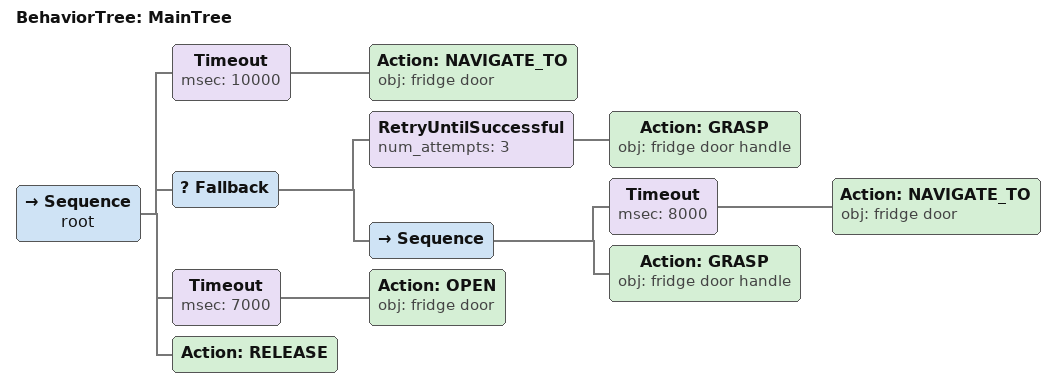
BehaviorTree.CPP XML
<root main_tree_to_execute="MainTree">
  <BehaviorTree ID="MainTree">
    <Sequence name="root">
      <!-- Timeout: Prevent getting stuck during navigation -->
      <Timeout msec="10000">
        <Action ID="NAVIGATE_TO" obj="fridge door"/>
      </Timeout>
      <!-- Fallback: Robust grasp with retry and recovery navigation -->
      <Fallback>
        <!-- Retry: Attempt grasp up to 3 times -->
        <RetryUntilSuccessful num_attempts="3">
          <Action ID="GRASP" obj="fridge door handle"/>
        </RetryUntilSuccessful>
        <!-- Recovery: Re-navigate and retry grasp -->
        <Sequence>
          <Timeout msec="8000">
            <Action ID="NAVIGATE_TO" obj="fridge door"/>
          </Timeout>
          <Action ID="GRASP" obj="fridge door handle"/>
        </Sequence>
      </Fallback>
      <!-- Timeout: Prevent blocking during door opening -->
      <Timeout msec="7000">
        <Action ID="OPEN" obj="fridge door"/>
      </Timeout>
      <!-- Release: Ensure stable termination -->
      <Action ID="RELEASE"/>
    </Sequence>
  </BehaviorTree>
</root>
